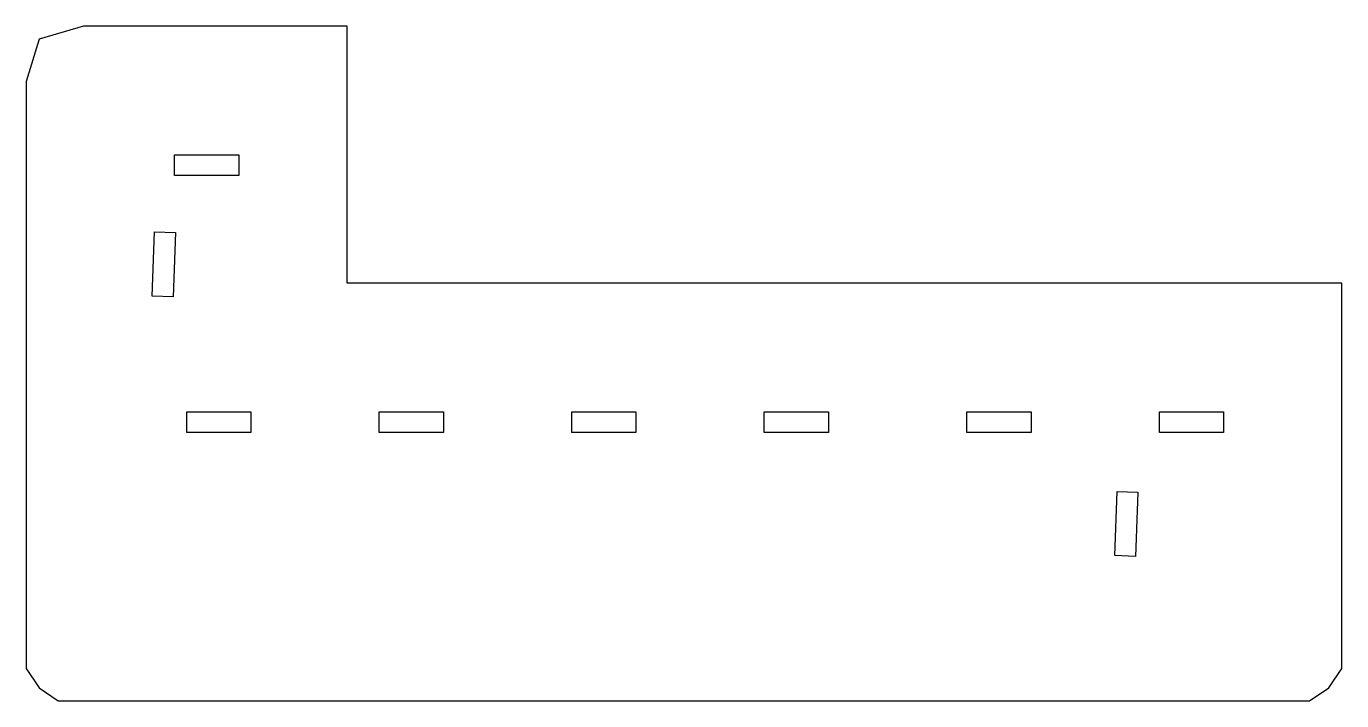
# Model space of a CAD drawing. Extents: x 0 to 203, y 0 to 104.
import ezdxf

# ---------------------------------------------------------------- set-up
doc = ezdxf.new("R2010")
doc.units = 0
doc.layers.add('Layer_1', color=7, linetype='CONTINUOUS')

msp = doc.modelspace()

# ---------------------------------------------------------------- linework, layer by layer
at = {"layer": 'Layer_1', "color": 7}
for points in [[(1.97833, 1.971421), (4.930034, -0.007072), (197.553541, -0.007072), (200.553668, 1.971421), (202.529542, 4.927091), (202.529542, 64.293957), (49.399306, 64.293957), (49.399306, 80.545859), (49.399306, 103.863809), (24.700881, 103.863809), (8.823322, 103.863809), (1.97833, 101.885316), (0.002456, 95.384554), (0.002456, 84.432183), (0.002456, 4.927091), (1.97833, 1.971421)], [(22.832932, 84.078883), (32.712302, 84.078883), (32.712302, 80.872923), (22.832932, 80.872923), (22.832932, 84.078883)], [(19.40143, 62.32313), (19.761198, 72.209032), (22.960791, 72.092283), (22.601023, 62.206382), (19.40143, 62.32313)], [(24.700881, 44.509012), (34.580251, 44.509012), (34.580251, 41.303051), (24.700881, 41.303051), (24.700881, 44.509012)], [(54.338991, 44.509012), (64.218361, 44.509012), (64.218361, 41.303051), (54.338991, 41.303051), (54.338991, 44.509012)], [(83.977102, 44.509012), (93.856472, 44.509012), (93.856472, 41.303051), (83.977102, 41.303051), (83.977102, 44.509012)], [(113.615212, 44.509012), (123.494582, 44.509012), (123.494582, 41.303051), (113.615212, 41.303051), (113.615212, 44.509012)], [(144.837617, 44.509012), (154.716987, 44.509012), (154.716987, 41.303051), (144.837617, 41.303051), (144.837617, 44.509012)], [(174.475728, 44.509012), (184.355098, 44.509012), (184.355098, 41.303051), (174.475728, 41.303051), (174.475728, 44.509012)], [(167.591979, 22.341088), (167.951747, 32.22699), (171.15134, 32.110241), (170.791572, 22.22434), (167.591979, 22.341088)]]:
    msp.add_lwpolyline(points, dxfattribs=at)

doc.saveas('drawing.dxf')
